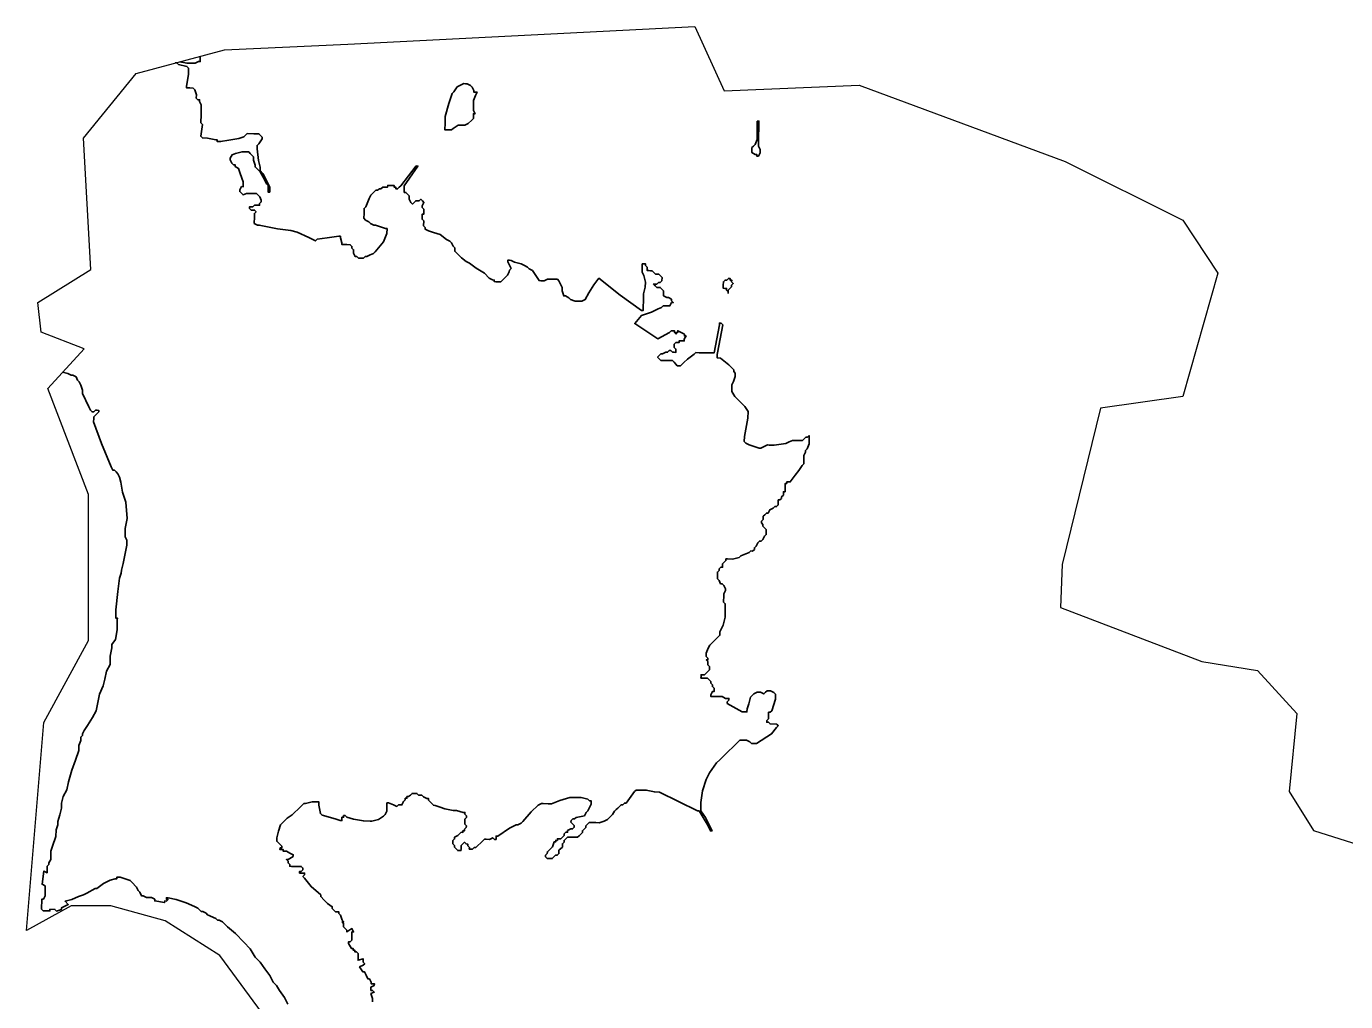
# Model space of a CAD drawing. Header units: metres. Extents: x 266585 to 279238, y 2117616 to 2127268.
# Drawn here: x 266585 to 269748, y 2124928 to 2127268 of the extents above; entities that cross this region are included whole.
import ezdxf

# ---------------------------------------------------------------- set-up
doc = ezdxf.new("R2010")
doc.units = ezdxf.units.M
doc.layers.add('HIGH TIDE LINE', color=7, linetype='Continuous', true_color=0xff00c5)
doc.layers.add('village', color=3, linetype='Continuous')

msp = doc.modelspace()

# ---------------------------------------------------------------- linework, layer by layer
at = {"color": 3}
msp.add_lwpolyline([(266848, 2127154.9), (267059.5, 2127211.3)], dxfattribs=at)
at = {"layer": 'HIGH TIDE LINE', "lineweight": 35}
for points in [[(267414.4, 2124927.1), (267414.4, 2124931.1), (267414.5, 2124935.1), (267410.7, 2124947.1), (267418.7, 2124950.9), (267414.8, 2124955), (267410.8, 2124955), (267410.9, 2124963), (267418.9, 2124966.9), (267419, 2124970.9), (267415, 2124970.9), (267411, 2124971), (267411.1, 2124975), (267407.2, 2124983), (267403.2, 2124983), (267399.4, 2124991.1), (267395.5, 2124999.1), (267391.5, 2124999.1), (267383.7, 2125011.2), (267391.8, 2125015.1), (267395.8, 2125019), (267391.9, 2125023), (267392, 2125031), (267380, 2125027.2), (267380.1, 2125031.2), (267380.1, 2125035.1), (267380.2, 2125043.1), (267376.3, 2125047.1), (267372.3, 2125047.2), (267372.4, 2125051.2), (267368.4, 2125051.2), (267368.5, 2125055.2), (267364.5, 2125055.3), (267356.7, 2125067.3), (267356.8, 2125071.3), (267360.7, 2125071.3), (267364.8, 2125075.2), (267365, 2125091.1), (267365.1, 2125095.1), (267369, 2125095), (267365.2, 2125103.1), (267353.1, 2125095.3), (267353.2, 2125099.3), (267349.3, 2125103.3), (267345.3, 2125107.3), (267345.4, 2125111.3), (267345.4, 2125115.3), (267341.5, 2125119.3), (267345.5, 2125119.3), (267341.6, 2125123.3), (267337.8, 2125135.3), (267333.9, 2125139.4), (267333.9, 2125143.3), (267329.9, 2125143.4), (267326, 2125143.5), (267318.1, 2125151.5), (267318.2, 2125155.5), (267306.3, 2125163.7), (267298.5, 2125171.7), (267290.6, 2125179.8), (267290.7, 2125183.8), (267267.1, 2125204.1), (267251.5, 2125224.2), (267247.6, 2125228.2), (267251.6, 2125232.2), (267251.6, 2125236.2), (267247.7, 2125236.2), (267243.7, 2125236.3), (267239.7, 2125236.3), (267239.8, 2125240.3), (267243.7, 2125240.2), (267247.8, 2125244.2), (267247.8, 2125248.2), (267243.9, 2125252.2), (267239.9, 2125252.3), (267232, 2125252.4), (267228, 2125252.4), (267224, 2125252.5), (267220, 2125252.5), (267216.1, 2125252.6), (267216.1, 2125256.6), (267212.2, 2125260.6), (267212.2, 2125264.6), (267208.3, 2125268.6), (267212.3, 2125268.6), (267224.4, 2125276.4), (267224.4, 2125280.4), (267216.5, 2125284.5), (267208.6, 2125288.6), (267204.6, 2125288.6), (267200.7, 2125288.7), (267200.7, 2125292.7), (267196.7, 2125292.7), (267192.7, 2125292.8), (267192.8, 2125296.8), (267196.8, 2125296.7), (267196.8, 2125300.7), (267185.1, 2125312.8), (267185.1, 2125316.8), (267185.2, 2125320.8), (267189.4, 2125336.6), (267193.6, 2125352.5), (267197.7, 2125356.4), (267209.8, 2125368.2), (267221.8, 2125376), (267242, 2125395.6), (267250.1, 2125403.4), (267254.1, 2125403.4), (267270.1, 2125407.1), (267278, 2125407), (267282, 2125407), (267286, 2125406.9), (267285.9, 2125398.9), (267289.6, 2125379), (267293.5, 2125374.9), (267325.2, 2125366.5), (267337.1, 2125362.3), (267341.1, 2125362.3), (267341.2, 2125366.3), (267341.2, 2125370.2), (267345.2, 2125370.2), (267345.3, 2125374.2), (267349.2, 2125374.1), (267353.2, 2125370.1), (267369, 2125365.9), (267392.8, 2125361.5), (267408.8, 2125361.3), (267412.8, 2125361.2), (267428.7, 2125365), (267440.8, 2125372.8), (267444.8, 2125376.7), (267448.9, 2125384.6), (267449.1, 2125392.6), (267449.2, 2125400.5), (267449.2, 2125404.5), (267453.2, 2125404.5), (267465.1, 2125400.3), (267473, 2125396.2), (267477, 2125400.1), (267481, 2125400.1), (267485, 2125400), (267489.1, 2125407.9), (267493.1, 2125411.8), (267493.2, 2125415.8), (267497.2, 2125415.8), (267497.2, 2125419.7), (267501.2, 2125419.7), (267505.3, 2125423.6), (267509.3, 2125427.5), (267513.3, 2125427.5), (267521.2, 2125427.4), (267525.2, 2125423.3), (267533.1, 2125423.2), (267537, 2125419.2), (267544.9, 2125415.1), (267548.9, 2125415), (267548.9, 2125411), (267552.8, 2125407), (267556.7, 2125402.9), (267560.6, 2125398.9), (267564.6, 2125398.8), (267576.5, 2125394.7), (267588.4, 2125390.5), (267608.2, 2125386.3), (267616.2, 2125386.1), (267632.1, 2125381.9), (267636, 2125381.9), (267636, 2125377.9), (267639.9, 2125373.8), (267639.9, 2125369.9), (267635.8, 2125365.9), (267635.8, 2125362), (267635.6, 2125354), (267639.6, 2125350), (267639.5, 2125346), (267635.5, 2125342.1), (267635.4, 2125338.1), (267631.4, 2125338.1), (267631.4, 2125334.1), (267627.4, 2125334.2), (267619.3, 2125326.4), (267611.3, 2125322.5), (267611.2, 2125318.5), (267607.2, 2125314.6), (267607.1, 2125310.6), (267607.1, 2125306.6), (267611, 2125302.6), (267610.9, 2125298.6), (267614.9, 2125294.6), (267618.8, 2125290.5), (267622.8, 2125290.5), (267626.7, 2125290.4), (267626.8, 2125294.4), (267626.9, 2125298.4), (267626.9, 2125302.4), (267631, 2125306.3), (267635, 2125310.2), (267638.9, 2125306.2), (267642.9, 2125306.1), (267642.8, 2125302.1), (267646.8, 2125298.1), (267646.7, 2125294.1), (267650.7, 2125294), (267654.7, 2125294), (267658.7, 2125297.9), (267662.7, 2125297.8), (267666.7, 2125301.8), (267674.8, 2125309.6), (267682.9, 2125317.5), (267686.9, 2125317.4), (267694.8, 2125317.3), (267702.9, 2125321.2), (267706.8, 2125317.1), (267710.8, 2125317.1), (267710.8, 2125321), (267710.9, 2125325), (267714.9, 2125325), (267743, 2125344.5), (267759.1, 2125352.2), (267763, 2125352.1), (267771.1, 2125356), (267775.1, 2125359.9), (267795.3, 2125383.5), (267811.5, 2125399.2), (267819.5, 2125403.1), (267823.5, 2125403), (267835.4, 2125402.8), (267843.4, 2125402.7), (267863.4, 2125410.4), (267887.4, 2125418), (267915.3, 2125417.6), (267931.2, 2125413.4), (267935.1, 2125409.4), (267939.1, 2125409.3), (267939, 2125405.3), (267939, 2125401.3), (267934.9, 2125393.4), (267930.8, 2125385.5), (267926.7, 2125381.6), (267922.6, 2125373.7), (267902.7, 2125370), (267898.6, 2125366.1), (267894.6, 2125366.1), (267890.6, 2125362.2), (267890.5, 2125358.2), (267894.5, 2125354.2), (267898.4, 2125350.2), (267898.3, 2125346.2), (267894.3, 2125342.3), (267890.3, 2125342.3), (267882.3, 2125338.4), (267882.2, 2125334.5), (267878.3, 2125334.5), (267874.2, 2125330.6), (267874.2, 2125326.6), (267870.1, 2125322.7), (267866.1, 2125318.8), (267862.1, 2125318.8), (267858.1, 2125318.9), (267858.1, 2125314.9), (267854.1, 2125315), (267854, 2125311), (267850, 2125311), (267845.9, 2125299.2), (267837.8, 2125291.3), (267833.8, 2125287.4), (267833.7, 2125283.4), (267829.7, 2125279.5), (267829.6, 2125275.5), (267833.5, 2125271.5), (267837.5, 2125271.4), (267841.5, 2125271.3), (267845.5, 2125271.3), (267849.5, 2125275.2), (267853.5, 2125279.1), (267857.5, 2125279.1), (267861.6, 2125283), (267861.7, 2125291), (267869.8, 2125298.8), (267869.9, 2125306.8), (267873.9, 2125310.7), (267874, 2125314.7), (267882.1, 2125322.5), (267890, 2125322.4), (267894, 2125322.3), (267898, 2125322.3), (267902, 2125322.2), (267905.9, 2125322.2), (267910, 2125326.1), (267914, 2125330), (267918.1, 2125333.9), (267918.1, 2125337.9), (267922.2, 2125341.8), (267926.2, 2125345.8), (267926.3, 2125349.7), (267930.3, 2125353.7), (267934.3, 2125357.6), (267938.3, 2125357.5), (267946.3, 2125357.4), (267950.3, 2125357.4), (267958.2, 2125357.2), (267970.2, 2125361.1), (267978.2, 2125364.9), (267982.3, 2125368.8), (267990.4, 2125376.7), (267994.5, 2125384.6), (267998.5, 2125388.5), (268002.5, 2125392.4), (268006.6, 2125396.4), (268010.6, 2125400.3), (268014.6, 2125400.2), (268018.6, 2125404.2), (268022.6, 2125404.1), (268042.9, 2125431.7), (268047, 2125435.6), (268070.9, 2125435.3), (268090.7, 2125431), (268102.6, 2125430.8), (268193.6, 2125385.7), (268197.6, 2125385.6), (268205.3, 2125373.5), (268217, 2125353.5), (268224.7, 2125337.4), (268228.7, 2125337.4), (268213.2, 2125369.4), (268201.5, 2125385.6), (268201.6, 2125389.5), (268201.8, 2125405.5), (268206.2, 2125433.3), (268214.6, 2125461), (268222.8, 2125476.8), (268239.1, 2125500.5), (268247.1, 2125508.3), (268259.2, 2125520.1), (268287.5, 2125547.6), (268295.6, 2125555.4), (268303.6, 2125555.3), (268311.5, 2125555.2), (268319.4, 2125551.1), (268323.4, 2125547.1), (268331.3, 2125546.9), (268335.3, 2125546.9), (268371.5, 2125570.2), (268383.7, 2125586), (268387.7, 2125589.9), (268383.8, 2125594), (268367.8, 2125594.2), (268363.9, 2125598.2), (268359.9, 2125598.3), (268360, 2125602.3), (268364, 2125606.2), (268364.1, 2125610.2), (268364.2, 2125614.2), (268364.2, 2125618.1), (268364.3, 2125622.1), (268368.3, 2125622.1), (268372.3, 2125626), (268380.7, 2125653.7), (268380.8, 2125665.7), (268376.9, 2125669.7), (268369, 2125673.8), (268361, 2125673.9), (268357, 2125670), (268353, 2125666.1), (268345.1, 2125670.2), (268337.1, 2125670.3), (268329.1, 2125666.4), (268321, 2125658.6), (268316.8, 2125642.7), (268312.6, 2125630.8), (268312.5, 2125622.9), (268308.5, 2125622.9), (268300.6, 2125623.1), (268265, 2125643.5), (268265.1, 2125647.5), (268269.1, 2125651.4), (268269.2, 2125655.4), (268265.2, 2125655.4), (268261.2, 2125655.5), (268253.3, 2125659.6), (268249.3, 2125659.6), (268241.4, 2125659.8), (268237.4, 2125659.8), (268233.4, 2125659.9), (268229.4, 2125659.9), (268225.5, 2125660), (268225.5, 2125664), (268229.6, 2125671.9), (268233.6, 2125671.8), (268233.7, 2125679.8), (268229.8, 2125683.8), (268229.8, 2125687.8), (268225.9, 2125691.9), (268226, 2125695.8), (268222.1, 2125699.9), (268218.1, 2125703.9), (268214.2, 2125704), (268210.2, 2125704), (268206.2, 2125704.1), (268202.2, 2125704.1), (268202.3, 2125708.1), (268202.3, 2125712.1), (268206.3, 2125712.1), (268210.3, 2125712), (268214.3, 2125715.9), (268218.4, 2125719.8), (268222.4, 2125723.8), (268222.5, 2125727.7), (268222.5, 2125731.7), (268218.6, 2125735.8), (268218.7, 2125739.7), (268218.7, 2125743.7), (268214.8, 2125747.8), (268218.8, 2125747.7), (268218.8, 2125751.7), (268214.9, 2125755.7), (268215, 2125759.7), (268215, 2125763.7), (268219.2, 2125775.6), (268223.3, 2125783.5), (268227.3, 2125787.4), (268231.4, 2125791.3), (268235.4, 2125795.3), (268239.4, 2125799.2), (268243.5, 2125803.1), (268247.5, 2125807), (268247.6, 2125811), (268247.6, 2125815), (268251.7, 2125822.9), (268255.8, 2125830.8), (268260.1, 2125850.7), (268260.3, 2125866.6), (268260.5, 2125878.5), (268260.6, 2125882.5), (268256.6, 2125886.5), (268256.9, 2125902.5), (268256.9, 2125906.5), (268261, 2125914.4), (268261.1, 2125918.3), (268257.2, 2125926.4), (268253.3, 2125930.4), (268249.3, 2125930.5), (268245.5, 2125938.5), (268241.5, 2125942.5), (268241.6, 2125946.5), (268241.8, 2125958.5), (268245.8, 2125962.4), (268245.9, 2125966.4), (268249.9, 2125970.3), (268253.9, 2125970.2), (268254, 2125978.2), (268258, 2125982.1), (268262.1, 2125986), (268262.1, 2125990), (268266.1, 2125990), (268278.1, 2125989.8), (268294, 2125993.5), (268298.1, 2125997.5), (268318.1, 2126005.1), (268322.1, 2126009.1), (268326.1, 2126009), (268330.2, 2126012.9), (268330.2, 2126016.9), (268334.3, 2126020.8), (268338.4, 2126028.7), (268342.4, 2126032.7), (268346.4, 2126032.6), (268350.4, 2126036.5), (268354.5, 2126044.4), (268358.6, 2126048.3), (268358.6, 2126052.3), (268358.7, 2126060.3), (268354.8, 2126064.3), (268350.9, 2126068.4), (268350.9, 2126072.4), (268347, 2126076.4), (268347.1, 2126080.4), (268351.1, 2126084.3), (268351.2, 2126088.3), (268351.2, 2126092.3), (268355.3, 2126096.2), (268359.3, 2126100.1), (268363.3, 2126100), (268367.4, 2126108), (268375.4, 2126111.8), (268379.5, 2126115.7), (268383.4, 2126115.7), (268387.5, 2126119.6), (268387.5, 2126123.6), (268387.6, 2126127.6), (268387.6, 2126131.6), (268391.6, 2126131.5), (268395.7, 2126135.4), (268395.7, 2126139.4), (268399.8, 2126143.3), (268399.8, 2126147.3), (268399.9, 2126151.3), (268403.9, 2126151.2), (268403.9, 2126155.2), (268404, 2126159.2), (268404, 2126163.2), (268404.1, 2126167.2), (268404.2, 2126171.1), (268408.1, 2126171.1), (268408.2, 2126175.1), (268416.2, 2126174.9), (268428.3, 2126190.7), (268436.5, 2126202.5), (268444.6, 2126214.4), (268448.6, 2126218.3), (268448.7, 2126222.3), (268448.8, 2126226.2), (268448.8, 2126230.2), (268448.9, 2126234.2), (268448.9, 2126238.2), (268453, 2126246.1), (268453.1, 2126250.1), (268457.1, 2126254), (268461.3, 2126265.9), (268461.4, 2126273.8), (268461.5, 2126277.8), (268461.5, 2126281.8), (268461.6, 2126285.8), (268457.5, 2126281.9), (268453.6, 2126281.9), (268449.5, 2126278), (268445.5, 2126274.1), (268437.5, 2126274.2), (268433.5, 2126274.3), (268425.6, 2126274.4), (268421.6, 2126274.4), (268413.6, 2126270.6), (268405.6, 2126266.7), (268377.6, 2126263.1), (268373.6, 2126263.2), (268365.7, 2126263.3), (268361.7, 2126263.4), (268353.7, 2126259.5), (268345.7, 2126255.6), (268341.7, 2126255.7), (268317.9, 2126264), (268310, 2126268.1), (268306.1, 2126272.1), (268306.3, 2126284.1), (268314.9, 2126327.8), (268315.1, 2126343.7), (268307.3, 2126355.8), (268283.8, 2126380), (268276, 2126392.1), (268276.2, 2126404), (268276.2, 2126408), (268280.3, 2126415.9), (268284.5, 2126427.8), (268284.6, 2126435.7), (268280.7, 2126439.8), (268280.7, 2126443.8), (268268.9, 2126455.9), (268249.3, 2126472.1), (268241.3, 2126472.2), (268241.4, 2126476.2), (268241.4, 2126480.2), (268241.5, 2126484.2), (268254.4, 2126551.7), (268250.5, 2126555.7), (268246.5, 2126555.8), (268246.5, 2126551.8), (268233.5, 2126484.3), (268229.5, 2126484.3), (268225.6, 2126484.4), (268221.6, 2126484.4), (268213.6, 2126484.6), (268205.7, 2126484.7), (268197.7, 2126484.8), (268189.7, 2126484.9), (268185.7, 2126481), (268169.6, 2126469.3), (268161.5, 2126461.4), (268157.5, 2126457.5), (268153.4, 2126453.6), (268149.5, 2126453.6), (268145.5, 2126453.7), (268141.6, 2126457.7), (268137.6, 2126461.8), (268133.7, 2126465.8), (268125.7, 2126465.9), (268117.8, 2126466.1), (268113.8, 2126466.1), (268109.8, 2126466.2), (268105.8, 2126466.2), (268101.9, 2126470.3), (268098, 2126474.3), (268102, 2126478.2), (268106.1, 2126482.2), (268110.1, 2126482.1), (268118.1, 2126486), (268122.1, 2126485.9), (268126.1, 2126489.8), (268130.1, 2126489.8), (268134, 2126485.7), (268138, 2126485.7), (268142, 2126485.6), (268142, 2126489.6), (268142.1, 2126493.6), (268138.2, 2126497.6), (268138.2, 2126501.6), (268138.3, 2126505.6), (268142.3, 2126509.5), (268146.3, 2126509.4), (268150.3, 2126509.4), (268150.3, 2126513.4), (268154.3, 2126513.3), (268158.3, 2126513.3), (268162.3, 2126513.2), (268162.3, 2126517.2), (268166.4, 2126525.1), (268162.4, 2126525.1), (268162.5, 2126529.1), (268146.7, 2126537.3), (268146.6, 2126533.3), (268142.7, 2126533.4), (268142.6, 2126529.4), (268138.7, 2126533.5), (268138.7, 2126537.4), (268134.8, 2126537.5), (268130.8, 2126537.5), (268126.7, 2126533.6), (268098.6, 2126518.1), (268043.4, 2126554.8), (268059.6, 2126574.4), (268071.6, 2126578.2), (268083.6, 2126582), (268099.7, 2126589.8), (268107.7, 2126593.6), (268111.7, 2126597.6), (268115.7, 2126597.5), (268119.7, 2126597.4), (268123.7, 2126597.4), (268127.7, 2126597.3), (268131.8, 2126605.2), (268135.7, 2126605.2), (268131.8, 2126609.2), (268131.9, 2126613.2), (268124, 2126617.3), (268120, 2126617.4), (268112.1, 2126621.5), (268112.2, 2126629.4), (268112.3, 2126633.4), (268104.4, 2126641.5), (268096.5, 2126641.6), (268092.5, 2126645.6), (268088.6, 2126649.7), (268092.6, 2126649.6), (268096.6, 2126649.6), (268100.6, 2126653.5), (268104.6, 2126653.4), (268108.6, 2126657.3), (268108.8, 2126665.3), (268104.8, 2126669.4), (268100.9, 2126673.4), (268092.9, 2126673.5), (268089, 2126677.5), (268085.1, 2126681.6), (268081.1, 2126681.6), (268077.1, 2126681.7), (268073.2, 2126681.8), (268073.3, 2126689.7), (268069.3, 2126693.8), (268069.4, 2126697.7), (268065.4, 2126697.8), (268061.4, 2126697.9), (268061.4, 2126693.9), (268061.3, 2126689.9), (268061.2, 2126678), (268065, 2126669.9), (268068.8, 2126653.9), (268068.6, 2126642), (268064.4, 2126626.1), (268064.3, 2126618.2), (268064.1, 2126610.2), (268063.9, 2126594.3), (268063.8, 2126586.3), (268059.8, 2126586.4), (268008.6, 2126623), (267957.4, 2126663.5), (267945.2, 2126647.8), (267933, 2126628.1), (267924.8, 2126612.2), (267916.8, 2126608.4), (267912.8, 2126608.4), (267908.8, 2126608.5), (267904.8, 2126608.6), (267900.9, 2126608.6), (267889, 2126612.8), (267885.1, 2126616.8), (267877.1, 2126620.9), (267873.2, 2126621), (267869.4, 2126633), (267869.5, 2126640.9), (267865.6, 2126649), (267861.7, 2126657), (267857.8, 2126661), (267849.9, 2126661.1), (267833.9, 2126661.4), (267825.9, 2126657.5), (267818, 2126657.6), (267814, 2126657.7), (267798.4, 2126681.8), (267790.5, 2126685.9), (267786.6, 2126689.9), (267778.7, 2126694), (267770.8, 2126698.1), (267754.9, 2126702.3), (267747, 2126706.4), (267743, 2126706.5), (267739, 2126706.6), (267739, 2126702.6), (267742.8, 2126694.6), (267746.7, 2126686.5), (267742.7, 2126682.6), (267742.6, 2126678.6), (267738.5, 2126670.7), (267730.4, 2126662.9), (267726.4, 2126659), (267722.4, 2126655), (267718.4, 2126655.1), (267714.4, 2126655.1), (267710.4, 2126655.2), (267706.4, 2126655.3), (267706.5, 2126659.2), (267702.5, 2126659.3), (267694.6, 2126663.4), (267682.8, 2126675.5), (267663.1, 2126687.8), (267647.4, 2126699.9), (267639.4, 2126704), (267627.6, 2126712.2), (267619.8, 2126720.3), (267611.9, 2126728.3), (267612, 2126736.3), (267608.1, 2126740.3), (267604.3, 2126748.4), (267600.3, 2126752.4), (267592.4, 2126756.5), (267576.7, 2126768.7), (267560.8, 2126772.9), (267548.9, 2126777), (267541, 2126781.1), (267541.1, 2126785.1), (267537.2, 2126789.2), (267537.2, 2126793.1), (267537.3, 2126797.1), (267537.3, 2126801.1), (267533.4, 2126805.1), (267533.5, 2126809.1), (267533.5, 2126813.1), (267533.6, 2126817.1), (267537.6, 2126817), (267537.7, 2126825), (267537.7, 2126829), (267533.8, 2126833), (267533.9, 2126837), (267538, 2126844.9), (267534.1, 2126848.9), (267530.1, 2126853), (267526.1, 2126849.1), (267522.1, 2126849.1), (267518.1, 2126849.2), (267514.1, 2126845.3), (267510.1, 2126841.3), (267506.1, 2126845.4), (267502.3, 2126853.4), (267502.4, 2126861.4), (267498.5, 2126865.4), (267494.5, 2126869.4), (267490.6, 2126869.5), (267490.6, 2126873.5), (267490.7, 2126877.5), (267490.8, 2126885.4), (267523.3, 2126932.7), (267519.4, 2126932.8), (267482.8, 2126885.5), (267478.8, 2126881.6), (267474.7, 2126877.7), (267470.8, 2126877.8), (267470.8, 2126881.7), (267466.8, 2126881.8), (267466.9, 2126885.8), (267462.9, 2126885.8), (267458.9, 2126885.9), (267455, 2126885.9), (267451, 2126886), (267450.9, 2126882), (267446.9, 2126882.1), (267443, 2126882.1), (267439, 2126882.2), (267434.9, 2126878.3), (267431, 2126878.3), (267426.9, 2126874.4), (267422.9, 2126874.5), (267418.9, 2126870.5), (267410.8, 2126862.7), (267406.7, 2126854.8), (267398.5, 2126835), (267394.4, 2126831.1), (267394.2, 2126819.1), (267394.2, 2126815.1), (267394.1, 2126811.2), (267394.1, 2126807.2), (267398, 2126803.1), (267405.9, 2126799), (267409.8, 2126795), (267417.7, 2126790.9), (267421.7, 2126790.9), (267445.5, 2126782.5), (267449.5, 2126782.5), (267449.4, 2126778.5), (267449.3, 2126774.5), (267449.3, 2126770.5), (267441, 2126750.7), (267420.8, 2126727.1), (267416.7, 2126723.2), (267408.7, 2126719.4), (267400.7, 2126715.5), (267396.7, 2126715.5), (267392.7, 2126711.6), (267388.7, 2126711.7), (267384.7, 2126711.7), (267380.7, 2126711.8), (267376.8, 2126715.8), (267372.8, 2126715.9), (267369, 2126723.9), (267369.1, 2126731.9), (267365.2, 2126735.9), (267365.2, 2126739.9), (267361.3, 2126743.9), (267353.3, 2126744.1), (267349.4, 2126744.1), (267341.4, 2126744.2), (267341.4, 2126748.2), (267337.6, 2126760.2), (267337.7, 2126764.2), (267333.7, 2126764.3), (267305.8, 2126760.7), (267281.8, 2126757.1), (267277.8, 2126753.1), (267262, 2126761.3), (267234.3, 2126773.7), (267218.4, 2126777.9), (267186.7, 2126782.3), (267143, 2126790.9), (267139, 2126791), (267131.1, 2126795.1), (267131.1, 2126799.1), (267131.3, 2126807), (267131.4, 2126815), (267131.4, 2126819), (267135.5, 2126822.9), (267131.6, 2126827), (267123.6, 2126827.1), (267119.7, 2126831.1), (267119.7, 2126835.1), (267127.7, 2126835), (267131.7, 2126838.9), (267135.7, 2126838.8), (267143.7, 2126838.7), (267143.7, 2126842.7), (267147.8, 2126846.6), (267147.8, 2126850.6), (267144, 2126858.6), (267136.1, 2126866.7), (267132.1, 2126866.8), (267120.2, 2126866.9), (267112.2, 2126867.1), (267104.2, 2126863.2), (267100.3, 2126867.2), (267096.4, 2126871.3), (267096.4, 2126875.3), (267100.5, 2126883.2), (267104.5, 2126883.1), (267104.6, 2126887.1), (267104.7, 2126895.1), (267097, 2126915.1), (267093.2, 2126927.1), (267085.3, 2126931.2), (267085.4, 2126935.2), (267081.4, 2126935.2), (267077.5, 2126939.3), (267073.6, 2126947.3), (267073.6, 2126951.3), (267077.7, 2126959.2), (267085.8, 2126963), (267101.7, 2126966.8), (267109.7, 2126966.7), (267117.7, 2126966.5), (267121.6, 2126962.5), (267125.5, 2126958.5), (267129.4, 2126954.4), (267129.4, 2126950.4), (267129.3, 2126946.5), (267133.1, 2126934.5), (267133.1, 2126930.5), (267137, 2126926.4), (267144.8, 2126918.4), (267152.6, 2126906.3), (267160.4, 2126890.3), (267164.3, 2126886.2), (267164.2, 2126878.3), (267164, 2126870.3), (267168, 2126870.2), (267168.1, 2126874.2), (267168.2, 2126882.2), (267164.3, 2126890.2), (267152.7, 2126914.3), (267144.9, 2126922.3), (267145, 2126930.3), (267141.3, 2126946.3), (267137.7, 2126974.2), (267137.8, 2126982.2), (267141.8, 2126986.1), (267150, 2126997.9), (267150, 2127001.9), (267146.1, 2127006), (267142.2, 2127010), (267138.2, 2127010.1), (267130.3, 2127010.2), (267114.3, 2127010.4), (267110.3, 2127006.5), (267106.2, 2127002.6), (267094.2, 2126998.8), (267070.3, 2126995.1), (267050.3, 2126991.4), (267046.4, 2126991.5), (267042.4, 2126991.5), (267042.4, 2126995.5), (267038.5, 2126995.6), (267018.6, 2126999.9), (267006.7, 2127000), (267002.7, 2127004.1), (267007.1, 2127031.9), (267003.2, 2127035.9), (267003.3, 2127039.9), (267003.3, 2127043.9), (267003.4, 2127047.9), (267003.4, 2127051.9), (267003.5, 2127055.8), (267003.6, 2127063.8), (267003.7, 2127067.8), (267003.7, 2127071.8), (267003.8, 2127079.7), (267000, 2127087.7), (267000, 2127091.7), (266996.1, 2127091.8), (266992.1, 2127095.8), (266992.3, 2127103.8), (266988.4, 2127115.8), (266984.5, 2127119.8), (266976.6, 2127119.9), (266972.6, 2127120), (266968.6, 2127120.1), (266968.7, 2127124), (266973, 2127151.9), (266973.2, 2127163.8), (266973.3, 2127167.8), (266969.4, 2127171.8), (266949.5, 2127176.1), (266945.6, 2127180.1), (266941.6, 2127180.2)], [(266952.7, 2127182.8), (266969.5, 2127179.8), (266973.5, 2127179.7), (266981.4, 2127179.6), (266989.4, 2127179.5), (266997.4, 2127183.4), (267001.4, 2127183.3), (267001.6, 2127195.9)], [(266671.5, 2126437.9), (266683.8, 2126435.2), (266691.7, 2126431.1), (266695.7, 2126431.1), (266703.6, 2126427), (266707.5, 2126419), (266711.4, 2126414.9), (266715.3, 2126406.9), (266719.1, 2126394.9), (266719, 2126386.9), (266734.4, 2126354.9), (266738.3, 2126346.8), (266742.2, 2126342.8), (266746.2, 2126342.7), (266750.2, 2126346.7), (266754.2, 2126346.6), (266758.2, 2126346.5), (266758.1, 2126342.6), (266750.1, 2126334.7), (266746, 2126330.8), (266746, 2126326.8), (266745.8, 2126318.8), (266765, 2126266.8), (266788.1, 2126210.7), (266791.9, 2126202.7), (266795.9, 2126202.6), (266799.8, 2126198.6), (266803.8, 2126194.5), (266807.6, 2126186.5), (266811.4, 2126174.5), (266815.1, 2126150.6), (266822.7, 2126126.6), (266826.1, 2126086.7), (266821.7, 2126062.8), (266821.6, 2126050.9), (266821.4, 2126042.9), (266825.3, 2126034.9), (266825.1, 2126023), (266820.8, 2125999.1), (266816.5, 2125979.3), (266812.3, 2125963.4), (266812.2, 2125955.5), (266808, 2125943.6), (266803.6, 2125911.8), (266799, 2125868), (266798.7, 2125848.1), (266802.7, 2125848.1), (266802.6, 2125844.1), (266802.3, 2125820.2), (266797.9, 2125796.4), (266789.8, 2125784.5), (266789.7, 2125780.6), (266789.7, 2125776.6), (266785.4, 2125756.7), (266785.1, 2125736.8), (266776.9, 2125721), (266772.6, 2125701.2), (266768.4, 2125685.3), (266760.2, 2125665.5), (266755.9, 2125645.6), (266751.6, 2125625.8), (266743.4, 2125610), (266731.2, 2125590.2), (266723.1, 2125578.4), (266719, 2125570.5), (266718.9, 2125566.5), (266714.9, 2125562.6), (266714.8, 2125558.6), (266714.8, 2125554.6), (266710.6, 2125542.8), (266710.4, 2125530.8), (266702.1, 2125507), (266693.8, 2125483.3), (266685.4, 2125455.5), (266681.2, 2125435.7), (266673, 2125419.8), (266668.8, 2125404), (266668.6, 2125392), (266664.4, 2125376.2), (266660.2, 2125360.3), (266660, 2125352.3), (266655.9, 2125340.4), (266655.6, 2125324.5), (266647.3, 2125300.7), (266643.2, 2125288.9), (266643.1, 2125280.9), (266643, 2125276.9), (266642.9, 2125268.9), (266638.8, 2125261), (266638.7, 2125257.1), (266634.7, 2125253.1), (266634.5, 2125237.2), (266626.6, 2125241.3), (266622.1, 2125209.5), (266630, 2125205.4), (266629.8, 2125193.5), (266629.7, 2125181.5), (266625.6, 2125173.6), (266621.6, 2125173.7), (266621.2, 2125149.8), (266625.2, 2125145.7), (266641.1, 2125145.5), (266641.1, 2125149.5), (266653.1, 2125149.3), (266657, 2125145.3), (266669, 2125149.1), (266669.1, 2125153.1), (266685.1, 2125160.8), (266677.3, 2125168.9), (266693.2, 2125172.6), (266709.3, 2125180.4), (266721.3, 2125184.2), (266729.3, 2125188), (266749.4, 2125199.7), (266753.4, 2125199.6), (266769.5, 2125211.3), (266785.5, 2125219.1), (266797.5, 2125222.9), (266801.5, 2125222.8), (266801.6, 2125226.8), (266805.5, 2125226.7), (266809.5, 2125226.7), (266833.3, 2125218.4), (266837.2, 2125214.3), (266849, 2125202.2), (266852.8, 2125194.2), (266856.8, 2125190.2), (266860.6, 2125182.1), (266864.6, 2125182.1), (266872.5, 2125178), (266884.5, 2125177.8), (266892.4, 2125173.7), (266892.3, 2125169.7), (266916.1, 2125165.4), (266916.2, 2125169.4), (266920.2, 2125169.3), (266924.2, 2125173.2), (266920.2, 2125173.3), (266920.3, 2125177.3), (266924.3, 2125177.2), (266944.1, 2125172.9), (266967.9, 2125164.6), (266987.7, 2125156.4), (266995.6, 2125152.3), (267003.4, 2125144.2), (267007.4, 2125144.1), (267015.3, 2125140), (267019.2, 2125136), (267039, 2125127.7), (267042.9, 2125123.7), (267046.9, 2125123.7), (267054.8, 2125119.6), (267066.6, 2125107.4), (267086.3, 2125091.2), (267105.9, 2125071), (267121.6, 2125054.9), (267133.2, 2125034.8), (267145, 2125022.7), (267156.7, 2125006.6), (267168.4, 2124990.4), (267176.1, 2124974.4), (267184, 2124966.3), (267191.8, 2124954.3), (267203.5, 2124938.2), (267211.2, 2124922.1)]]:
    msp.add_lwpolyline(points, dxfattribs=at)
for points in [[(267597.2, 2127083), (267605.5, 2127106.8), (267609.6, 2127110.7), (267617.7, 2127122.5), (267625.7, 2127126.4), (267633.7, 2127130.3), (267637.7, 2127130.2), (267641.7, 2127130.1), (267649.6, 2127126), (267653.5, 2127122), (267657.4, 2127114), (267657.3, 2127110), (267661.3, 2127109.9), (267665.3, 2127109.9), (267661.2, 2127102), (267657, 2127090.1), (267656.9, 2127082.1), (267656.8, 2127074.2), (267656.7, 2127070.2), (267656.7, 2127066.2), (267660.6, 2127058.2), (267656.6, 2127058.2), (267656.5, 2127054.3), (267656.4, 2127046.3), (267652.4, 2127042.4), (267644.3, 2127034.5), (267636.3, 2127030.7), (267628.3, 2127030.8), (267620.3, 2127030.9), (267608.3, 2127023.1), (267604.2, 2127019.2), (267600.3, 2127019.2), (267596.3, 2127019.3), (267588.3, 2127019.4), (267588.4, 2127023.4), (267588.5, 2127031.4), (267588.6, 2127039.3), (267588.8, 2127051.3)], [(268337.2, 2127040.3), (268336.6, 2126996.5), (268332.4, 2126984.6), (268328.4, 2126980.7), (268324.3, 2126976.8), (268324.2, 2126968.8), (268324.2, 2126964.8), (268332.1, 2126960.7), (268336.1, 2126960.7), (268336, 2126956.7), (268340, 2126956.6), (268344.1, 2126964.5), (268344.2, 2126972.5), (268340.3, 2126980.5), (268340.4, 2126988.5), (268341.2, 2127040.3)], [(268267.5, 2126627.1), (268267.5, 2126631.1), (268263.6, 2126635.2), (268263.7, 2126639.2), (268259.7, 2126639.2), (268255.7, 2126639.3), (268255.8, 2126643.3), (268255.8, 2126647.2), (268255.9, 2126655.2), (268260, 2126659.1), (268264, 2126659.1), (268268, 2126663), (268272, 2126662.9), (268271.9, 2126658.9), (268275.9, 2126658.9), (268275.8, 2126654.9), (268279.8, 2126650.9), (268275.7, 2126646.9), (268275.7, 2126643), (268271.6, 2126639), (268267.6, 2126635.1), (268267.5, 2126631.1)]]:
    msp.add_lwpolyline(points, close=True, dxfattribs=at)
at = {"layer": 'village', "color": 3}
for points in [[(267059.5, 2127211.3, 0), (267355.5, 2127225.4, 0), (268187.2, 2127267.7, 0), (268257.7, 2127112.7, 0), (268581.9, 2127126.8, 0), (269075.3, 2126943.5, 0), (269357.3, 2126802.5, 0), (269441.8, 2126675.7, 0), (269357.3, 2126379.6, 0), (269159.9, 2126351.4, 0), (269068.7, 2125976.3, 0)], [(267179.3, 2124860.4, 0), (267048.5, 2125038.8, 0), (266917.6, 2125122, 0), (266786.8, 2125157.7, 0), (266691.6, 2125157.7, 0), (266584.6, 2125098.2, 0), (266626.2, 2125597.8, 0), (266733.3, 2125794, 0), (266733.3, 2126144.9, 0), (266635.9, 2126399, 0), (266723.1, 2126494.2, 0), (266620, 2126533.8, 0), (266612.1, 2126605.2, 0), (266739, 2126684.5, 0), (266721.2, 2126999.9, 0), (266848, 2127154.9, 0)], [(269068.7, 2125976.3, 0), (269064.2, 2125873.7, 0), (269403.2, 2125744.3, 0), (269537, 2125722, 0), (269630.7, 2125619.4, 0), (269612.8, 2125432.1, 0), (269670.8, 2125338.4, 0), (269840.3, 2125284.9, 0), (269840.3, 2125079.7, 0), (270232.8, 2124874.6, 0), (271066.9, 2124896.9, 0), (271606.6, 2124531.1, 0), (271624.4, 2124424.1, 0), (271718.1, 2124290.3, 0), (271762.7, 2124250.1, 0), (271767.1, 2124085.1, 0), (271914.3, 2123946.8, 0), (272039.2, 2124156.5, 0), (272039.2, 2124276.9, 0), (272213.2, 2124285.8, 0), (272440.6, 2124459.8, 0), (272748.4, 2124428.5, 0), (272953.6, 2124383.9, 0)]]:
    msp.add_polyline3d(points, dxfattribs=at)

doc.saveas('drawing.dxf')
